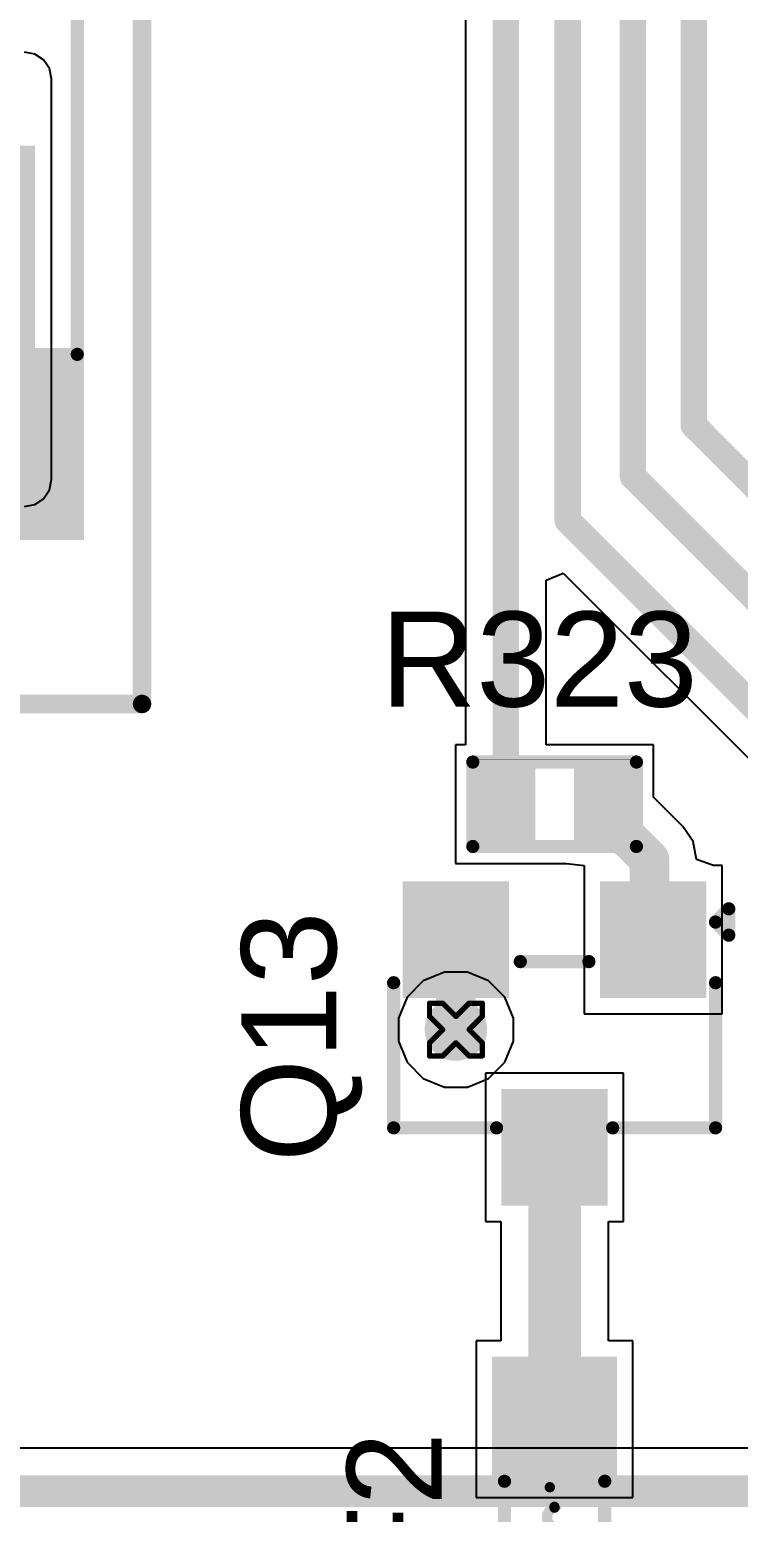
# Model space of a CAD drawing. Header units: inches. Extents: x -11 to 5379, y 0 to 5429.
# Drawn here: x 257.84 to 264.66, y 15.08 to 29.35 of the extents above; entities that cross this region are included whole.
import ezdxf

# ---------------------------------------------------------------- set-up
doc = ezdxf.new("R2010")
doc.units = ezdxf.units.IN
for name, color, linetype in [('Bottom Layer', 5, 'Continuous'), ('Drill Drawing', 1, 'Continuous'), ('GND', 16, 'Continuous'), ('PWR', 76, 'Continuous'), ('Top Layer', 1, 'Continuous'), ('Top Overlay', 2, 'Continuous'), ('Top Paste', 8, 'Continuous'), ('Top Solder', 216, 'Continuous'), ('Via Holes', 16, 'Continuous')]:
    doc.layers.add(name, color=color, linetype=linetype)
doc.styles.add('Arial', font='', dxfattribs={"height": 0.2})
doc.styles.get('Arial').set_extended_font_data('Arial')

# ---------------------------------------------------------------- blocks, each defined once
blk = doc.blocks.new('F____0603_131')
at = {"layer": 'Top Layer'}
for points in [[(-0.34999803, -0.50000027), (-1.34999857, -0.5000002699999999), (-1.34999857, 0.50000027), (-0.3499980299999999, 0.5000002699999999)], [(1.35000111, -0.50000027), (0.3500005699999999, -0.5000002699999999), (0.3500005700000001, 0.50000027), (1.35000111, 0.5000002699999999)]]:
    blk.add_hatch(color=1, dxfattribs=at).paths.add_polyline_path(points)
at = {"layer": 'Top Paste'}
for points in [[(-0.34999803, -0.50000027), (-1.34999857, -0.5000002699999999), (-1.34999857, 0.50000027), (-0.3499980299999999, 0.5000002699999999)], [(1.35000111, -0.50000027), (0.3500005699999999, -0.5000002699999999), (0.3500005700000001, 0.50000027), (1.35000111, 0.5000002699999999)]]:
    blk.add_hatch(color=8, dxfattribs=at).paths.add_polyline_path(points)
at = {"layer": 'Top Solder'}
for points in [[(-0.2483980300000001, -0.60160027), (-1.45159857, -0.6016002699999998), (-1.45159857, 0.60160027), (-0.2483980299999999, 0.6016002699999998)], [(1.45160111, -0.60160027), (0.2484005699999999, -0.6016002699999998), (0.2484005700000001, 0.60160027), (1.45160111, 0.6016002699999998)]]:
    blk.add_hatch(color=216, dxfattribs=at).paths.add_polyline_path(points)
at = {"layer": 'Top Overlay'}
for points in [[(-0.254, 0.4826, 0.127, 0.127, 0), (0.254, 0.4826, 0.127, 0.127, 0)], [(-0.19334988, -0.00256032, 0.0999998, 0.0999998, -0.7701644861592942), (0, 0, 0.0999998, 0.0999998, 0)], [(0.1962531, 0.04595622, 0.0999998, 0.0999998, -0.7841168953440428), (0.00707136, 0.0019685, 0.0999998, 0.0999998, 0)], [(-0.254, -0.4826, 0.127, 0.127, 0), (0.254, -0.4826, 0.127, 0.127, 0)]]:
    blk.add_lwpolyline(points, format="xyseb", dxfattribs=at)
for points in [[(-0.2857499999999999, 0.4826, 0.0635, 0.0635, 1), (-0.22225, 0.4826, 0.0635, 0.0635, 1)], [(0.22225, 0.4826, 0.0635, 0.0635, 1), (0.2857499999999999, 0.4826, 0.0635, 0.0635, 1)], [(-0.21834856, -0.00256032, 0.0499999, 0.0499999, 1), (-0.1683512, -0.00256032, 0.0499999, 0.0499999, 1)], [(-0.02499868, 0, 0.0499999, 0.0499999, 1), (0.02499868, 0, 0.0499999, 0.0499999, 1)], [(-0.01792732, 0.0019685, 0.0499999, 0.0499999, 1), (0.03207004, 0.0019685, 0.0499999, 0.0499999, 1)], [(0.17125442, 0.04595622, 0.0499999, 0.0499999, 1), (0.22125178, 0.04595622, 0.0499999, 0.0499999, 1)], [(-0.2857499999999999, -0.4826, 0.0635, 0.0635, 1), (-0.22225, -0.4826, 0.0635, 0.0635, 1)], [(0.22225, -0.4826, 0.0635, 0.0635, 1), (0.2857499999999999, -0.4826, 0.0635, 0.0635, 1)]]:
    blk.add_lwpolyline(points, format="xyseb", close=True, dxfattribs=at)
blk = doc.blocks.new('R___0402_198')
at = {"layer": 'Top Layer'}
for points in [[(-0.6985, -0.3175), (-0.6985, 0.3175), (-0.2412999999999999, 0.3175), (-0.2413, -0.3175)], [(0.2412999999999999, -0.3175), (0.2413, 0.3175), (0.6985, 0.3175), (0.6985, -0.3175)]]:
    blk.add_hatch(color=1, dxfattribs=at).paths.add_polyline_path(points)
at = {"layer": 'Top Paste'}
for points in [[(-0.6985, -0.3175), (-0.6985, 0.3175), (-0.2412999999999999, 0.3175), (-0.2413, -0.3175)], [(0.2412999999999999, -0.3175), (0.2413, 0.3175), (0.6985, 0.3175), (0.6985, -0.3175)]]:
    blk.add_hatch(color=8, dxfattribs=at).paths.add_polyline_path(points)
at = {"layer": 'Top Solder'}
for points in [[(-0.75350116, -0.37250116), (-0.75350116, 0.37250116), (-0.1862988399999999, 0.37250116), (-0.18629884, -0.37250116)], [(0.1862988399999999, -0.37250116), (0.18629884, 0.37250116), (0.75350116, 0.37250116), (0.75350116, -0.37250116)]]:
    blk.add_hatch(color=216, dxfattribs=at).paths.add_polyline_path(points)
at = {"layer": 'Top Overlay'}
for points in [[(0.7874, 0.4064, 0.127, 0.127, 0), (-0.7874, 0.4064, 0.127, 0.127, 0)], [(-0.7874, 0.4064, 0.127, 0.127, 0), (-0.7874, -0.4064, 0.127, 0.127, 0)], [(0.7874, 0.4064, 0.127, 0.127, 0), (0.7874, -0.4064, 0.127, 0.127, 0)], [(0.7874, -0.4064, 0.127, 0.127, 0), (-0.7874, -0.4064, 0.127, 0.127, 0)], [(0.8128, -0.4318, 0.0032258, 0.0032258, 0), (-0.8128, -0.4318, 0.0032258, 0.0032258, 0)]]:
    blk.add_lwpolyline(points, format="xyseb", dxfattribs=at)
for points in [[(-0.8191499999999999, 0.4064, 0.0635, 0.0635, 1), (-0.7556499999999999, 0.4064, 0.0635, 0.0635, 1)], [(-0.8191499999999999, 0.4064, 0.0635, 0.0635, 1), (-0.7556499999999999, 0.4064, 0.0635, 0.0635, 1)], [(0.7556499999999999, 0.4064, 0.0635, 0.0635, 1), (0.8191499999999999, 0.4064, 0.0635, 0.0635, 1)], [(0.7556499999999999, 0.4064, 0.0635, 0.0635, 1), (0.8191499999999999, 0.4064, 0.0635, 0.0635, 1)], [(-0.8191499999999999, -0.4064, 0.0635, 0.0635, 1), (-0.7556499999999999, -0.4064, 0.0635, 0.0635, 1)], [(-0.8191499999999999, -0.4064, 0.0635, 0.0635, 1), (-0.7556499999999999, -0.4064, 0.0635, 0.0635, 1)], [(0.7556499999999999, -0.4064, 0.0635, 0.0635, 1), (0.8191499999999999, -0.4064, 0.0635, 0.0635, 1)], [(0.7556499999999999, -0.4064, 0.0635, 0.0635, 1), (0.8191499999999999, -0.4064, 0.0635, 0.0635, 1)], [(-0.81360518, -0.4318, 0.0016129, 0.0016129, 1), (-0.8119948199999999, -0.4318, 0.0016129, 0.0016129, 1)], [(0.8119948199999999, -0.4318, 0.0016129, 0.0016129, 1), (0.81360518, -0.4318, 0.0016129, 0.0016129, 1)]]:
    blk.add_lwpolyline(points, format="xyseb", close=True, dxfattribs=at)
blk = doc.blocks.new('SOT_23_477')
at = {"layer": 'Top Layer'}
for points in [[(-0.41000045, 1.46000089), (0.41000045, 1.46000089), (0.41000045, 0.54000019), (-0.41000045, 0.54000019)], [(-1.36000109, -0.54000019), (-0.54000019, -0.54000019), (-0.54000019, -1.46000089), (-1.36000109, -1.46000089)], [(0.54000019, -0.54000019), (1.36000109, -0.54000019), (1.36000109, -1.46000089), (0.54000019, -1.46000089)]]:
    blk.add_hatch(color=1, dxfattribs=at).paths.add_polyline_path(points)
at = {"layer": 'Top Paste'}
for points in [[(-0.41000045, 1.46000089), (0.41000045, 1.46000089), (0.41000045, 0.54000019), (-0.41000045, 0.54000019)], [(-1.36000109, -0.54000019), (-0.54000019, -0.54000019), (-0.54000019, -1.46000089), (-1.36000109, -1.46000089)], [(0.54000019, -0.54000019), (1.36000109, -0.54000019), (1.36000109, -1.46000089), (0.54000019, -1.46000089)]]:
    blk.add_hatch(color=8, dxfattribs=at).paths.add_polyline_path(points)
at = {"layer": 'Top Solder'}
for points in [[(-0.51160045, 1.56160089), (0.51160045, 1.56160089), (0.51160045, 0.43840019), (-0.51160045, 0.43840019)], [(-1.46160109, -0.43840019), (-0.43840019, -0.43840019), (-0.43840019, -1.56160089), (-1.46160109, -1.56160089)], [(0.43840019, -0.43840019), (1.46160109, -0.43840019), (1.46160109, -1.56160089), (0.43840019, -1.56160089)]]:
    blk.add_hatch(color=216, dxfattribs=at).paths.add_polyline_path(points)
at = {"layer": 'Top Overlay'}
for points in [[(-0.5588, 0.8128, 0.127, 0.127, 0), (-1.5494, 0.8128, 0.127, 0.127, 0)], [(-1.5494, 0.8128, 0.127, 0.127, 0), (-1.5494, -0.5841999999999999, 0.127, 0.127, 0)], [(1.5494, 0.8128, 0.127, 0.127, 0), (0.5588, 0.8128, 0.127, 0.127, 0)], [(1.5494, 0.8128, 0.127, 0.127, 0), (1.5494, -0.5841999999999999, 0.127, 0.127, 0)], [(0.3302, -0.7874, 0.127, 0.127, 0), (-0.3302, -0.7874, 0.127, 0.127, 0)], [(-1.6764, -1.0414, 0.127, 0.127, 0), (-1.6764, -1.2954, 0.127, 0.127, 0)], [(-1.5494, -1.1684, 0.127, 0.127, 0), (-1.6764, -1.0414, 0.127, 0.127, 0)], [(-1.5494, -1.1684, 0.127, 0.127, 0), (-1.6764, -1.2954, 0.127, 0.127, 0)]]:
    blk.add_lwpolyline(points, format="xyseb", dxfattribs=at)
for points in [[(-1.58115, 0.8128, 0.0635, 0.0635, 1), (-1.51765, 0.8128, 0.0635, 0.0635, 1)], [(-1.58115, 0.8128, 0.0635, 0.0635, 1), (-1.51765, 0.8128, 0.0635, 0.0635, 1)], [(-0.5905499999999999, 0.8128, 0.0635, 0.0635, 1), (-0.52705, 0.8128, 0.0635, 0.0635, 1)], [(0.52705, 0.8128, 0.0635, 0.0635, 1), (0.5905499999999999, 0.8128, 0.0635, 0.0635, 1)], [(1.51765, 0.8128, 0.0635, 0.0635, 1), (1.58115, 0.8128, 0.0635, 0.0635, 1)], [(1.51765, 0.8128, 0.0635, 0.0635, 1), (1.58115, 0.8128, 0.0635, 0.0635, 1)], [(-1.58115, -0.5841999999999999, 0.0635, 0.0635, 1), (-1.51765, -0.5841999999999999, 0.0635, 0.0635, 1)], [(1.51765, -0.5841999999999999, 0.0635, 0.0635, 1), (1.58115, -0.5841999999999999, 0.0635, 0.0635, 1)], [(-0.36195, -0.7874, 0.0635, 0.0635, 1), (-0.29845, -0.7874, 0.0635, 0.0635, 1)], [(0.29845, -0.7874, 0.0635, 0.0635, 1), (0.36195, -0.7874, 0.0635, 0.0635, 1)], [(-1.70815, -1.0414, 0.0635, 0.0635, 1), (-1.64465, -1.0414, 0.0635, 0.0635, 1)], [(-1.70815, -1.0414, 0.0635, 0.0635, 1), (-1.64465, -1.0414, 0.0635, 0.0635, 1)], [(-1.58115, -1.1684, 0.0635, 0.0635, 1), (-1.51765, -1.1684, 0.0635, 0.0635, 1)], [(-1.58115, -1.1684, 0.0635, 0.0635, 1), (-1.51765, -1.1684, 0.0635, 0.0635, 1)], [(-1.70815, -1.2954, 0.0635, 0.0635, 1), (-1.64465, -1.2954, 0.0635, 0.0635, 1)], [(-1.70815, -1.2954, 0.0635, 0.0635, 1), (-1.64465, -1.2954, 0.0635, 0.0635, 1)]]:
    blk.add_lwpolyline(points, format="xyseb", close=True, dxfattribs=at)
blk = doc.blocks.new('SMA_548')
at = {"layer": 'Top Layer'}
for points in [[(-3.24999858, 0.84999957), (-0.7499985, 0.84999957), (-0.7499985, -0.84999957), (-3.24999858, -0.84999957)], [(0.75000104, 0.84999957), (3.25000112, 0.84999957), (3.25000112, -0.84999957), (0.75000104, -0.84999957)]]:
    blk.add_hatch(color=1, dxfattribs=at).paths.add_polyline_path(points)
at = {"layer": 'Top Overlay'}
for points in [[(-4.44500254, -1.42156942), (-3.27800462, -1.42156942), (-3.27800462, 1.42196058), (-4.44500254, 1.42196058)], [(-3.29997054, 0.92403422), (-2.5959689, 0.92403422), (-2.5959689, 1.42191994), (-3.29997054, 1.42191994)], [(-3.29997054, -1.42185898), (-2.5959689, -1.42185898), (-2.5959689, -0.9239732599999999), (-3.29997054, -0.9239732599999999)]]:
    blk.add_hatch(color=2, dxfattribs=at).paths.add_polyline_path(points)
at = {"layer": 'Top Paste'}
for points in [[(-3.24999858, 0.84999957), (-0.7499985, 0.84999957), (-0.7499985, -0.84999957), (-3.24999858, -0.84999957)], [(0.75000104, 0.84999957), (3.25000112, 0.84999957), (3.25000112, -0.84999957), (0.75000104, -0.84999957)]]:
    blk.add_hatch(color=8, dxfattribs=at).paths.add_polyline_path(points)
at = {"layer": 'Top Solder'}
for points in [[(-3.35159858, 0.95159957), (-0.6483985, 0.95159957), (-0.6483985, -0.95159957), (-3.35159858, -0.95159957)], [(0.64840104, 0.95159957), (3.35160112, 0.95159957), (3.35160112, -0.95159957), (0.64840104, -0.95159957)]]:
    blk.add_hatch(color=216, dxfattribs=at).paths.add_polyline_path(points)
at = {"layer": 'Top Overlay'}
for points in [[(-2.65811, 1.35770874, 0.127, 0.127, 0), (2.06121, 1.35770874, 0.127, 0.127, 0)], [(2.06121, 1.35770874, 0.127, 0.127, 0), (2.06121, 1.01219, 0.127, 0.127, 0)], [(2.06121, -1.01219, 0.127, 0.127, 0), (2.06121, -1.35770874, 0.127, 0.127, 0)], [(-2.65811, -1.35770874, 0.127, 0.127, 0), (2.06121, -1.35770874, 0.127, 0.127, 0)]]:
    blk.add_lwpolyline(points, format="xyseb", dxfattribs=at)
for points in [[(-2.68986, 1.35770874, 0.0635, 0.0635, 1), (-2.62636, 1.35770874, 0.0635, 0.0635, 1)], [(2.02946, 1.35770874, 0.0635, 0.0635, 1), (2.09296, 1.35770874, 0.0635, 0.0635, 1)], [(2.02946, 1.35770874, 0.0635, 0.0635, 1), (2.09296, 1.35770874, 0.0635, 0.0635, 1)], [(2.02946, 1.01219, 0.0635, 0.0635, 1), (2.09296, 1.01219, 0.0635, 0.0635, 1)], [(2.02946, -1.01219, 0.0635, 0.0635, 1), (2.09296, -1.01219, 0.0635, 0.0635, 1)], [(-2.68986, -1.35770874, 0.0635, 0.0635, 1), (-2.62636, -1.35770874, 0.0635, 0.0635, 1)], [(2.02946, -1.35770874, 0.0635, 0.0635, 1), (2.09296, -1.35770874, 0.0635, 0.0635, 1)], [(2.02946, -1.35770874, 0.0635, 0.0635, 1), (2.09296, -1.35770874, 0.0635, 0.0635, 1)]]:
    blk.add_lwpolyline(points, format="xyseb", close=True, dxfattribs=at)

msp = doc.modelspace()

# ---------------------------------------------------------------- hatches: boundary and pattern name
at = {"layer": 'Bottom Layer'}
h = msp.add_hatch(color=5, dxfattribs=at)
edge = h.paths.add_edge_path()
edge.add_arc((261.9463138, 19.7257416), 0.2999994, 0, 360)
at = {"layer": 'GND'}
h = msp.add_hatch(color=16, dxfattribs=at)
edge = h.paths.add_edge_path()
edge.add_arc((261.9463138, 19.7257416), 0.2999994, 0, 360)
at = {"layer": 'PWR'}
h = msp.add_hatch(color=76, dxfattribs=at)
edge = h.paths.add_edge_path()
edge.add_arc((261.9463138, 19.7257416), 0.2999994, 0, 360)
at = {"layer": 'Top Layer'}
h = msp.add_hatch(color=1, dxfattribs=at)
edge = h.paths.add_edge_path()
edge.add_arc((261.9463138, 19.7257416), 0.2999994, 0, 360)
at = {"layer": 'Via Holes'}
h = msp.add_hatch(color=7, dxfattribs=at)
edge = h.paths.add_edge_path()
edge.add_arc((261.9463138, 19.7257416), 0.1499997, 0, 360)

# ---------------------------------------------------------------- linework, layer by layer
at = {"layer": 'Bottom Layer'}
msp.add_line((328.7549686, 15.6969206), (231.98170774, 15.6969206), dxfattribs=at)
msp.add_lwpolyline([(231.81007232, 15.2825577, 0.3048, 0.3048, 0), (329.26974024, 15.2825577, 0.3048, 0.3048, 0)], format="xyseb", dxfattribs=at)
at = {"layer": 'Drill Drawing'}
for points in [[(261.6923138, 19.8527416, 0.0508, 0.0508, 0), (261.6923138, 19.9797416, 0.0508, 0.0508, 0)], [(261.6923138, 19.9797416, 0.0508, 0.0508, 0), (261.8193138, 19.9797416, 0.0508, 0.0508, 0)], [(261.8193138, 19.9797416, 0.0508, 0.0508, 0), (261.9463138, 19.8527416, 0.0508, 0.0508, 0)], [(261.9463138, 19.8527416, 0.0508, 0.0508, 0), (262.0733138, 19.9797416, 0.0508, 0.0508, 0)], [(262.0733138, 19.9797416, 0.0508, 0.0508, 0), (262.2003137999999, 19.9797416, 0.0508, 0.0508, 0)], [(262.2003137999999, 19.8527416, 0.0508, 0.0508, 0), (262.2003137999999, 19.9797416, 0.0508, 0.0508, 0)], [(261.6923138, 19.8527416, 0.0508, 0.0508, 0), (261.8193138, 19.7257416, 0.0508, 0.0508, 0)], [(262.0733138, 19.7257416, 0.0508, 0.0508, 0), (262.2003137999999, 19.8527416, 0.0508, 0.0508, 0)], [(261.6923138, 19.5987416, 0.0508, 0.0508, 0), (261.8193138, 19.7257416, 0.0508, 0.0508, 0)], [(262.0733138, 19.7257416, 0.0508, 0.0508, 0), (262.2003137999999, 19.5987416, 0.0508, 0.0508, 0)], [(261.6923138, 19.4717416, 0.0508, 0.0508, 0), (261.6923138, 19.5987416, 0.0508, 0.0508, 0)], [(261.8193138, 19.4717416, 0.0508, 0.0508, 0), (261.9463138, 19.5987416, 0.0508, 0.0508, 0)], [(261.9463138, 19.5987416, 0.0508, 0.0508, 0), (262.0733138, 19.4717416, 0.0508, 0.0508, 0)], [(262.2003137999999, 19.4717416, 0.0508, 0.0508, 0), (262.2003137999999, 19.5987416, 0.0508, 0.0508, 0)], [(261.6923138, 19.4717416, 0.0508, 0.0508, 0), (261.8193138, 19.4717416, 0.0508, 0.0508, 0)], [(262.0733138, 19.4717416, 0.0508, 0.0508, 0), (262.2003137999999, 19.4717416, 0.0508, 0.0508, 0)]]:
    msp.add_lwpolyline(points, format="xyseb", dxfattribs=at)
for points in [[(261.6796138, 19.9797416, 0.0254, 0.0254, 1), (261.7050138, 19.9797416, 0.0254, 0.0254, 1)], [(261.6796138, 19.9797416, 0.0254, 0.0254, 1), (261.7050138, 19.9797416, 0.0254, 0.0254, 1)], [(261.8066138, 19.9797416, 0.0254, 0.0254, 1), (261.8320138, 19.9797416, 0.0254, 0.0254, 1)], [(261.8066138, 19.9797416, 0.0254, 0.0254, 1), (261.8320138, 19.9797416, 0.0254, 0.0254, 1)], [(262.0606138, 19.9797416, 0.0254, 0.0254, 1), (262.0860138, 19.9797416, 0.0254, 0.0254, 1)], [(262.0606138, 19.9797416, 0.0254, 0.0254, 1), (262.0860138, 19.9797416, 0.0254, 0.0254, 1)], [(262.1876138, 19.9797416, 0.0254, 0.0254, 1), (262.2130138, 19.9797416, 0.0254, 0.0254, 1)], [(262.1876138, 19.9797416, 0.0254, 0.0254, 1), (262.2130138, 19.9797416, 0.0254, 0.0254, 1)], [(261.6796138, 19.8527416, 0.0254, 0.0254, 1), (261.7050138, 19.8527416, 0.0254, 0.0254, 1)], [(261.6796138, 19.8527416, 0.0254, 0.0254, 1), (261.7050138, 19.8527416, 0.0254, 0.0254, 1)], [(261.9336138, 19.8527416, 0.0254, 0.0254, 1), (261.9590138, 19.8527416, 0.0254, 0.0254, 1)], [(261.9336138, 19.8527416, 0.0254, 0.0254, 1), (261.9590138, 19.8527416, 0.0254, 0.0254, 1)], [(262.1876138, 19.8527416, 0.0254, 0.0254, 1), (262.2130138, 19.8527416, 0.0254, 0.0254, 1)], [(262.1876138, 19.8527416, 0.0254, 0.0254, 1), (262.2130138, 19.8527416, 0.0254, 0.0254, 1)], [(261.8066138, 19.7257416, 0.0254, 0.0254, 1), (261.8320138, 19.7257416, 0.0254, 0.0254, 1)], [(261.8066138, 19.7257416, 0.0254, 0.0254, 1), (261.8320138, 19.7257416, 0.0254, 0.0254, 1)], [(262.0606138, 19.7257416, 0.0254, 0.0254, 1), (262.0860138, 19.7257416, 0.0254, 0.0254, 1)], [(262.0606138, 19.7257416, 0.0254, 0.0254, 1), (262.0860138, 19.7257416, 0.0254, 0.0254, 1)], [(261.6796138, 19.5987416, 0.0254, 0.0254, 1), (261.7050138, 19.5987416, 0.0254, 0.0254, 1)], [(261.6796138, 19.5987416, 0.0254, 0.0254, 1), (261.7050138, 19.5987416, 0.0254, 0.0254, 1)], [(261.9336138, 19.5987416, 0.0254, 0.0254, 1), (261.9590138, 19.5987416, 0.0254, 0.0254, 1)], [(261.9336138, 19.5987416, 0.0254, 0.0254, 1), (261.9590138, 19.5987416, 0.0254, 0.0254, 1)], [(262.1876138, 19.5987416, 0.0254, 0.0254, 1), (262.2130138, 19.5987416, 0.0254, 0.0254, 1)], [(262.1876138, 19.5987416, 0.0254, 0.0254, 1), (262.2130138, 19.5987416, 0.0254, 0.0254, 1)], [(261.6796138, 19.4717416, 0.0254, 0.0254, 1), (261.7050138, 19.4717416, 0.0254, 0.0254, 1)], [(261.6796138, 19.4717416, 0.0254, 0.0254, 1), (261.7050138, 19.4717416, 0.0254, 0.0254, 1)], [(261.8066138, 19.4717416, 0.0254, 0.0254, 1), (261.8320138, 19.4717416, 0.0254, 0.0254, 1)], [(261.8066138, 19.4717416, 0.0254, 0.0254, 1), (261.8320138, 19.4717416, 0.0254, 0.0254, 1)], [(262.0606138, 19.4717416, 0.0254, 0.0254, 1), (262.0860138, 19.4717416, 0.0254, 0.0254, 1)], [(262.0606138, 19.4717416, 0.0254, 0.0254, 1), (262.0860138, 19.4717416, 0.0254, 0.0254, 1)], [(262.1876138, 19.4717416, 0.0254, 0.0254, 1), (262.2130138, 19.4717416, 0.0254, 0.0254, 1)], [(262.1876138, 19.4717416, 0.0254, 0.0254, 1), (262.2130138, 19.4717416, 0.0254, 0.0254, 1)]]:
    msp.add_lwpolyline(points, format="xyseb", close=True, dxfattribs=at)
at = {"layer": 'PWR'}
for p, q in [((261.8361159, 20.279741), (261.63249934, 20.1954003)), ((262.0565117, 20.279741), (261.8361159, 20.279741)), ((262.26012826, 20.1954003), (262.0565117, 20.279741)), ((261.63249934, 20.1954003), (261.4766551, 20.03955606)), ((262.4159725, 20.03955606), (262.26012826, 20.1954003)), ((261.4766551, 20.03955606), (261.3923144, 19.8359395)), ((262.5003132, 19.8359395), (262.4159725, 20.03955606)), ((261.3923144, 19.8359395), (261.3923144, 19.6155437)), ((262.5003132, 19.6155437), (262.5003132, 19.8359395)), ((261.3923144, 19.6155437), (261.4766551, 19.41192714)), ((262.4159725, 19.41192714), (262.5003132, 19.6155437)), ((261.4766551, 19.41192714), (261.63249934, 19.2560829)), ((262.26012826, 19.2560829), (262.4159725, 19.41192714)), ((261.63249934, 19.2560829), (261.8361159, 19.1717422)), ((261.8361159, 19.1717422), (262.0565117, 19.1717422)), ((262.0565117, 19.1717422), (262.26012826, 19.2560829))]:
    msp.add_line(p, q, dxfattribs=at)
at = {"layer": 'Top Layer'}
for p, q in [((262.03752266, 37.48189354), (262.03752266, 25.3741936)), ((257.89290306, 29.11505988), (257.79379734, 29.13477282)), ((257.97692118, 29.0589208), (257.89290306, 29.11505988)), ((258.03306026, 28.97490268), (257.97692118, 29.0589208)), ((258.0527732, 28.87579696), (258.03306026, 28.97490268)), ((258.0527732, 25.019), (258.0527732, 28.87579696)), ((262.03752266, 25.3741936), (262.03794938, 25.3720473)), ((262.03794938, 25.3720473), (262.03794938, 22.4663127)), ((258.03306026, 24.91989428), (258.0527732, 25.019)), ((257.89290306, 24.77973708), (257.97692118, 24.83587616)), ((257.97692118, 24.83587616), (258.03306026, 24.91989428)), ((257.79379734, 24.76002414), (257.89290306, 24.77973708)), ((262.8148795, 24.05204486), (262.97914638, 24.12008638)), ((262.97914638, 24.12008638), (265.4791032799999, 21.62012694)), ((262.8148795, 22.4663127), (262.8148795, 24.05204486)), ((262.03794938, 22.4663127), (261.94381444, 22.4663127)), ((261.94381444, 22.4663127), (261.94381444, 21.3233127)), ((263.84881444, 22.4663127), (262.8148795, 22.4663127)), ((263.84881444, 21.96424614), (263.84881444, 22.4663127)), ((264.1309551, 21.68210294), (263.84881444, 21.96424614)), ((264.13096272, 21.68209786), (264.1309551, 21.68210294)), ((264.22920484, 21.53506488), (264.13096272, 21.68209786)), ((264.26370566, 21.36163368), (264.22920484, 21.53506488)), ((261.94381444, 21.3233127), (263.0113485, 21.3233127)), ((263.0113485, 21.3233127), (263.1823159, 21.30681032)), ((263.1823159, 21.30681032), (263.1823159, 19.8788147)), ((264.42464514, 21.30681286), (264.26370566, 21.36163368)), ((264.51031426, 21.30681286), (264.42464514, 21.30681286)), ((264.51031426, 19.8788147), (264.51031426, 21.30681286)), ((263.1823159, 19.8788147), (264.51031426, 19.8788147)), ((263.56031362, 19.30681178), (262.23231526, 19.30681178)), ((262.23231526, 19.30681178), (262.23231526, 17.87881362)), ((263.56031362, 17.87881362), (263.56031362, 19.30681178)), ((262.23231526, 17.87881362), (262.37836272, 17.87881362)), ((262.37836272, 17.87881362), (262.37836272, 16.72881084)), ((263.41426616, 16.72881084), (263.41426616, 17.87881362)), ((263.41426616, 17.87881362), (263.56031362, 17.87881362)), ((262.37836272, 16.72881084), (262.14231544, 16.72881084)), ((262.14231544, 16.72881084), (262.14231544, 15.22081284)), ((263.65031344, 16.72881084), (263.41426616, 16.72881084)), ((263.65031344, 15.22081284), (263.65031344, 16.72881084)), ((262.14231544, 15.22081284), (263.65031344, 15.22081284))]:
    msp.add_line(p, q, dxfattribs=at)
for points in [[(264.23572248, 25.54104366, 0.254, 0.254, 0), (264.23572248, 38.93938618, 0.254, 0.254, 0)], [(263.6501458, 25.05001848, 0.254, 0.254, 0), (263.6501458, 38.57221902, 0.254, 0.254, 0)], [(263.0218514, 24.62675288, 0.254, 0.254, 0), (263.0218514, 38.20354818, 0.254, 0.254, 0)], [(262.42598772, 25.3741936, 0.254, 0.254, 0), (262.42598772, 37.64279999999999, 0.254, 0.254, 0)], [(264.23572248, 25.54104366, 0.254, 0.254, 0), (265.8073678, 23.96939834, 0.254, 0.254, 0)], [(262.42598772, 25.3741936, 0.254, 0.254, 0), (262.42641444, 25.37376688, 0.254, 0.254, 0)], [(262.42641444, 21.8948127, 0.254, 0.254, 0), (262.42641444, 25.37376688, 0.254, 0.254, 0)], [(263.6501458, 25.05001848, 0.254, 0.254, 0), (265.30379502, 23.39636926, 0.254, 0.254, 0)], [(263.0218514, 24.62675288, 0.254, 0.254, 0), (265.75379158, 21.8948127, 0.254, 0.254, 0)], [(263.36621444, 21.8948127, 0.3809999999999999, 0.3809999999999999, 0), (263.40431444, 21.8567127, 0.3809999999999999, 0.3809999999999999, 0)], [(263.40431444, 21.7678127, 0.3809999999999999, 0.3809999999999999, 0), (263.40431444, 21.8567127, 0.3809999999999999, 0.3809999999999999, 0)], [(263.40431444, 21.7678127, 0.3809999999999999, 0.3809999999999999, 0), (263.810496, 21.36163114, 0.3809999999999999, 0.3809999999999999, 0)], [(263.810496, 20.62863286, 0.3809999999999999, 0.3809999999999999, 0), (263.810496, 21.36163114, 0.3809999999999999, 0.3809999999999999, 0)], [(261.9463138, 19.7257416, 0.3809999999999999, 0.3809999999999999, 0), (261.9463138, 20.59281378, 0.3809999999999999, 0.3809999999999999, 0)], [(263.810496, 20.62863286, 0.3809999999999999, 0.3809999999999999, 0), (263.84631508, 20.59281378, 0.3809999999999999, 0.3809999999999999, 0)], [(262.89631444, 15.97481184, 0.508, 0.508, 0), (262.89631444, 18.5928127, 0.508, 0.508, 0)]]:
    msp.add_lwpolyline(points, format="xyseb", dxfattribs=at)
for points in [[(264.17222248, 25.54104366, 0.127, 0.127, 1), (264.29922248, 25.54104366, 0.127, 0.127, 1)], [(264.17222248, 25.54104366, 0.127, 0.127, 1), (264.29922248, 25.54104366, 0.127, 0.127, 1)], [(262.36248772, 25.3741936, 0.127, 0.127, 1), (262.48948772, 25.3741936, 0.127, 0.127, 1)], [(262.36248772, 25.3741936, 0.127, 0.127, 1), (262.48948772, 25.3741936, 0.127, 0.127, 1)], [(262.36291444, 25.37376688, 0.127, 0.127, 1), (262.48991444, 25.37376688, 0.127, 0.127, 1)], [(262.36291444, 25.37376688, 0.127, 0.127, 1), (262.48991444, 25.37376688, 0.127, 0.127, 1)], [(263.5866458, 25.05001848, 0.127, 0.127, 1), (263.7136458, 25.05001848, 0.127, 0.127, 1)], [(263.5866458, 25.05001848, 0.127, 0.127, 1), (263.7136458, 25.05001848, 0.127, 0.127, 1)], [(262.9583514, 24.62675288, 0.127, 0.127, 1), (263.0853514, 24.62675288, 0.127, 0.127, 1)], [(262.9583514, 24.62675288, 0.127, 0.127, 1), (263.0853514, 24.62675288, 0.127, 0.127, 1)], [(262.36291444, 21.8948127, 0.127, 0.127, 1), (262.48991444, 21.8948127, 0.127, 0.127, 1)], [(263.27096444, 21.8948127, 0.1905, 0.1905, 1), (263.46146444, 21.8948127, 0.1905, 0.1905, 1)], [(263.30906444, 21.8567127, 0.1905, 0.1905, 1), (263.49956444, 21.8567127, 0.1905, 0.1905, 1)], [(263.30906444, 21.8567127, 0.1905, 0.1905, 1), (263.49956444, 21.8567127, 0.1905, 0.1905, 1)], [(263.30906444, 21.7678127, 0.1905, 0.1905, 1), (263.49956444, 21.7678127, 0.1905, 0.1905, 1)], [(263.30906444, 21.7678127, 0.1905, 0.1905, 1), (263.49956444, 21.7678127, 0.1905, 0.1905, 1)], [(263.715246, 21.36163114, 0.1905, 0.1905, 1), (263.905746, 21.36163114, 0.1905, 0.1905, 1)], [(263.715246, 21.36163114, 0.1905, 0.1905, 1), (263.905746, 21.36163114, 0.1905, 0.1905, 1)], [(261.8510638, 20.59281378, 0.1905, 0.1905, 1), (262.0415638, 20.59281378, 0.1905, 0.1905, 1)], [(263.715246, 20.62863286, 0.1905, 0.1905, 1), (263.905746, 20.62863286, 0.1905, 0.1905, 1)], [(263.715246, 20.62863286, 0.1905, 0.1905, 1), (263.905746, 20.62863286, 0.1905, 0.1905, 1)], [(263.75106508, 20.59281378, 0.1905, 0.1905, 1), (263.94156508, 20.59281378, 0.1905, 0.1905, 1)], [(261.8510638, 19.7257416, 0.1905, 0.1905, 1), (262.0415638, 19.7257416, 0.1905, 0.1905, 1)], [(262.76931444, 18.5928127, 0.254, 0.254, 1), (263.02331444, 18.5928127, 0.254, 0.254, 1)], [(262.76931444, 15.97481184, 0.254, 0.254, 1), (263.02331444, 15.97481184, 0.254, 0.254, 1)]]:
    msp.add_lwpolyline(points, format="xyseb", close=True, dxfattribs=at)
at = {"layer": 'Top Overlay'}
for points in [[(258.92506, 22.86, 0.1778, 0.1778, 0), (258.92506, 32.99206, 0.1778, 0.1778, 0)], [(254.9371965, 22.86, 0.1778, 0.1778, 0), (258.92506, 22.86, 0.1778, 0.1778, 0)]]:
    msp.add_lwpolyline(points, format="xyseb", dxfattribs=at)
msp.add_lwpolyline([(258.88061, 22.86, 0.08889999999999999, 0.08889999999999999, 1), (258.96951, 22.86, 0.08889999999999999, 0.08889999999999999, 1)], format="xyseb", close=True, dxfattribs=at)
msp.add_lwpolyline([(258.88061, 22.86, 0.08889999999999999, 0.08889999999999999, 1), (258.96951, 22.86, 0.08889999999999999, 0.08889999999999999, 1)], format="xyseb", close=True, dxfattribs=at)

# ---------------------------------------------------------------- block references
for name, p, rotation in [('SMA_548', (256.9437965, 28.88309692), 90), ('R___0402_198', (262.89631444, 21.8948127), 180), ('SOT_23_477', (262.89631444, 19.59281324), 180), ('F____0603_131', (262.89631444, 15.124811), 90)]:
    msp.add_blockref(name, p, dxfattribs=dict(rotation=rotation))

# ---------------------------------------------------------------- texts
at = {"layer": 'Top Overlay', "style": 'Arial'}
msp.add_text('R323', height=0.9143999999999999, dxfattribs=at).set_placement((261.22045546, 22.83476002))
for s, p in [('Q13', (260.79426632, 18.45018408)), ('F2', (261.81026632, 14.36305738))]:
    msp.add_text(s, height=0.9143999999999999, rotation=90, dxfattribs=at).set_placement(p)

doc.saveas('drawing.dxf')
